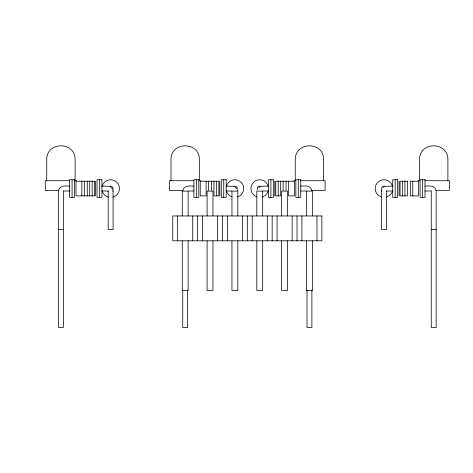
<?xml version="1.0" encoding="UTF-8"?>
<svg xmlns="http://www.w3.org/2000/svg" width="473" height="473" viewBox="0 0 473 473"><rect width="100%" height="100%" fill="white"/><g stroke="black" fill="none" stroke-linecap="round" stroke-linejoin="round"><path stroke-width="0.71" d="M381.557 191.334L381.717 190.093M386.447 191.654L387.097 191.003L392.708 191.003M58.646 190.093C59.911 185.274 65.836 185.859 69.637 186.114M182.903 190.093C184.174 185.274 190.093 185.859 193.895 186.114M258.861 187.675L259.979 186.811M383.118 187.675L384.236 186.811M261.279 186.273L268.451 186.114M385.542 186.273L392.708 186.114M69.566 180.727L45.284 180.727L45.284 190.513L58.794 190.513M74.769 180.727L76.573 180.727M193.824 180.727L169.541 180.727L169.541 190.513L183.057 190.513M200.83 180.727L199.417 180.727L199.375 159.697C199.718 141.214 170.658 141.214 171.001 159.697L171.001 180.727M293.804 180.727L295.383 180.727M300.39 180.727L325.093 180.727L325.093 190.513L311.577 190.513M418.061 180.727L419.864 180.727M425.067 180.727L449.35 180.727L449.35 190.513L435.84 190.513M101.926 186.114L109.097 186.273M226.183 186.114L233.355 186.273M300.739 186.114C304.541 185.859 310.459 185.274 311.731 190.093M424.996 186.114C428.798 185.859 434.722 185.274 435.988 190.093M64.021 191.003L69.637 191.003M101.926 191.003L107.537 191.003L108.187 191.654M188.284 191.003L193.895 191.003M226.183 191.003L231.794 191.003M262.84 191.003L268.451 191.003M300.739 191.003L306.35 191.003M424.996 191.003L430.613 191.003M58.481 229.653L63.376 229.653M431.258 229.653L436.153 229.653M234.655 186.811L236.636 188.792M110.398 186.811L112.373 188.792M112.917 190.093L113.077 191.334M447.896 180.727L447.896 159.697C448.233 141.214 419.179 141.214 419.521 159.697L419.521 180.727M436.153 190.513L436.153 327.493L431.258 327.493L431.258 190.513M422.555 179.752L422.555 197.365M412.769 181.218L412.769 195.893M404.941 181.218L404.941 195.893M402.493 181.218L402.493 195.893M399.07 181.218L399.07 195.893M395.156 179.752L395.156 197.365M386.447 190.731L386.447 229.653L381.557 229.653L381.557 190.731M323.633 180.727L323.633 159.697C323.975 141.214 294.921 141.214 295.258 159.697L295.258 180.727M316.981 215.954L316.981 240.804M312.381 215.954L312.381 191.104L306.51 191.104L306.51 215.954M312.381 240.804L312.381 290.511L306.51 290.511L306.51 240.804M311.89 289.902L311.89 327.493L307.001 327.493L307.001 289.902M301.916 215.954L301.916 240.804M298.292 179.752L298.292 197.365M297.02 215.954L297.02 240.804M292.131 215.954L292.131 240.804M288.506 181.218L288.506 195.893L294.377 195.893L294.377 181.218L275.789 181.218L275.789 195.893L280.684 195.893L280.684 181.218M287.531 215.954L287.531 191.104L281.66 191.104L281.66 215.954M287.531 240.804L287.531 290.511L281.66 290.511L281.66 240.804M286.064 181.218L286.064 190.459M283.126 181.218L283.126 190.459M278.236 181.218L278.236 195.893M277.06 215.954L277.06 240.804M274.813 181.218L274.813 195.893M272.17 215.954L272.17 240.804M270.899 179.752L270.899 197.365M267.275 215.954L267.275 240.804M262.681 215.954L262.681 191.104L256.809 191.104L256.809 215.954M262.681 240.804L262.681 290.511L256.809 290.511L256.809 240.804M252.21 215.954L252.21 240.804M247.32 215.954L247.32 240.804M242.424 215.954L242.424 240.804M237.824 215.954L237.824 191.104L231.953 191.104L231.953 215.954M237.824 240.804L237.824 290.511L231.953 290.511L231.953 240.804M237.34 190.028L237.34 190.731M227.359 215.954L227.359 240.804M223.735 179.752L223.735 197.365M222.464 215.954L222.464 240.804M219.821 181.218L219.821 195.893M217.574 215.954L217.574 240.804M216.398 181.218L216.398 195.893M213.956 181.218L213.956 195.893L218.845 195.893L218.845 181.218L200.256 181.218L200.256 195.893L206.127 195.893L206.127 181.218M212.974 215.954L212.974 191.104L207.103 191.104L207.103 215.954M212.974 240.804L212.974 290.511L207.103 290.511L207.103 240.804M211.508 181.218L211.508 190.459M208.569 181.218L208.569 190.459M202.503 215.954L202.503 240.804M197.613 215.954L197.613 240.804M196.342 179.752L196.342 197.365M192.724 215.954L192.724 240.804M188.124 215.954L188.124 191.104L182.253 191.104L182.253 215.954M188.124 240.804L188.124 290.511L182.253 290.511L182.253 240.804M187.633 289.902L187.633 327.493L182.744 327.493L182.744 289.902M177.653 215.954L177.653 240.804M113.077 190.731L113.077 229.653L108.187 229.653L108.187 190.731M99.478 179.752L99.478 197.365M95.564 181.218L95.564 195.893M92.14 181.218L92.14 195.893M89.693 181.218L89.693 195.893M87.245 181.218L87.245 195.893M84.312 181.218L84.312 195.893M81.864 181.218L81.864 195.893M75.112 180.727L75.112 159.697C75.455 141.214 46.401 141.214 46.738 159.697L46.738 180.727M72.079 179.752L72.079 197.365M63.376 190.513L63.376 327.493L58.481 327.493L58.481 190.513M102.127 186.279A8.804 8.804 0 0 1 116.861 182.33A8.804 8.804 0 0 1 112.911 197.064M108.352 197.064A8.804 8.804 0 0 1 102.127 190.838M109.411 186.439A2.448 2.448 0 0 1 112.751 189.779M226.384 186.279A8.804 8.804 0 0 1 240.911 182.129A8.804 8.804 0 0 1 237.718 196.898M232.066 196.898A8.804 8.804 0 0 1 226.384 190.838M233.668 186.439A2.448 2.448 0 0 1 237.251 189.188M268.25 190.838A8.804 8.804 0 0 1 262.024 197.064M256.916 196.898A8.804 8.804 0 0 1 253.723 182.129A8.804 8.804 0 0 1 268.25 186.279M257.625 189.779A2.448 2.448 0 0 1 260.966 186.439M392.507 190.838A8.804 8.804 0 0 1 386.281 197.064M381.723 197.064A8.804 8.804 0 0 1 377.773 182.33A8.804 8.804 0 0 1 392.507 186.279M381.882 189.779A2.448 2.448 0 0 1 385.223 186.439M74.527 179.752L69.637 179.752L69.637 197.365L74.527 197.365L74.527 179.752M101.926 179.752L97.03 179.752L97.03 197.365L101.926 197.365L101.926 179.752M198.79 179.752L193.895 179.752L193.895 197.365L198.79 197.365L198.79 179.752M226.183 179.752L221.293 179.752L221.293 197.365L226.183 197.365L226.183 179.752M273.341 179.752L268.451 179.752L268.451 197.365L273.341 197.365L273.341 179.752M300.739 179.752L295.85 179.752L295.85 197.365L300.739 197.365L300.739 179.752M397.604 179.752L392.708 179.752L392.708 197.365L397.604 197.365L397.604 179.752M424.996 179.752L420.107 179.752L420.107 197.365L424.996 197.365L424.996 179.752M94.588 181.218L75.993 181.218L75.993 195.893L94.588 195.893L94.588 181.218M407.389 181.218L400.052 181.218L400.052 195.893L407.389 195.893L407.389 181.218M418.64 181.218L410.322 181.218L410.322 195.893L418.64 195.893L418.64 181.218M321.871 215.954L172.763 215.954L172.763 240.804L321.871 240.804L321.871 215.954"/></g></svg>
